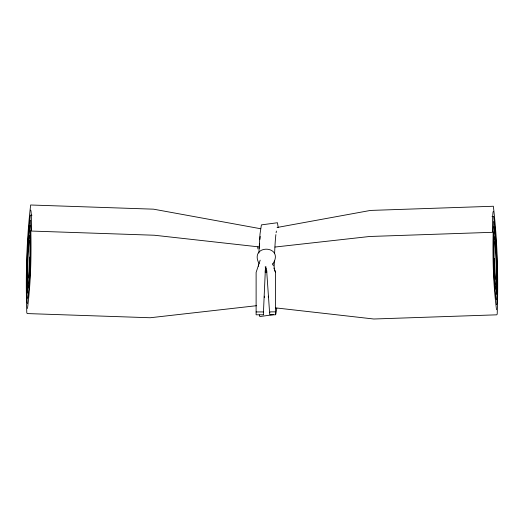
<?xml version="1.0" encoding="UTF-8"?>
<svg xmlns="http://www.w3.org/2000/svg" width="524" height="524" viewBox="0 0 524 524"><rect width="100%" height="100%" fill="white"/><g stroke="black" fill="none" stroke-linecap="round" stroke-linejoin="round"><path stroke-width="0.79" d="M258.456 266.271L258.483 264.659M265.668 269.343L265.714 267.816M265.334 270.22L263.336 314.793M264.312 297.409L264.358 296.184M265.249 272.421L265.471 266.932M258.869 253.013L260.022 234.038L261.404 224.881L277.458 222.733L278.159 227.357M276.816 308.204L275.775 314.341M29.613 257.055L29.128 271.373L28.414 277.969M30.025 225.34C27.425 247.669 26.868 270.351 27.615 292.818L27.942 293.23M29.711 235.512C27.89 251.153 27.503 267.03 28.027 282.77L28.257 283.052M28.099 288.141C30.281 272.5 30.156 256.583 29.737 240.824L29.56 240.601M27.785 298.313C30.726 275.978 30.824 253.269 30.15 230.776L29.868 230.429M27.477 308.485C31.178 279.462 31.512 249.955 30.562 220.722L30.182 220.257M260.173 260.179L256.118 272.421L256.118 314.793L263.389 314.793M272.788 264.201C285.148 244.839 248.677 243.745 259.059 263.664M493.51 211.336L493.032 211.932L492.684 215.836L492.495 232.309L369.616 236.488L274.936 247.053M493.818 221.508L493.438 221.98C492.488 251.206 492.822 280.713 496.523 309.743M494.132 231.68L493.85 232.027C493.176 254.526 493.274 277.235 496.215 299.571M494.44 241.852L494.263 242.081C493.844 257.841 493.719 273.751 495.901 289.399M495.743 284.309L495.973 284.021C496.497 268.288 496.11 252.404 494.289 236.769M496.058 294.481L496.385 294.075C497.132 271.602 496.575 248.926 493.975 226.597M496.366 304.654L496.798 304.123C497.767 274.923 497.04 245.448 493.66 216.425L492.036 216.478M270.024 312.422L270.273 311.859L275.506 311.859M277.065 227.488L370.475 210.425L493.353 206.253C497.512 241.964 498.403 278.237 497.204 314.171L496.68 314.826L373.802 319.005L275.48 307.863M273.345 314.682L260.376 316.489L259.714 316.489L259.426 314.931M256.649 305.689L150.198 317.747L27.32 313.575L26.796 312.92C25.597 276.98 26.488 240.713 30.647 204.995L153.525 209.174L260.625 228.733M256.118 311.937L263.192 311.937L263.343 312.501M266.631 270.22L269.696 314.118L269.945 314.793L275.506 314.793L275.506 272.421L274.078 268.019M31.964 215.226L30.34 215.168C26.96 244.191 26.233 273.666 27.202 302.865L27.634 303.403M265.118 266.965L266.343 267.089M258.771 246.883L154.383 235.237L31.506 231.058L31.316 214.578L30.968 210.674L30.49 210.085M274.792 270.358L275.506 272.421M272.644 263.677L273.358 265.838M495.586 279.227L494.872 272.624L494.387 258.306M257.762 246.928L257.946 248.952M266.487 268.295L266.768 272.421M268.288 296.184L268.373 297.403M259.38 248.193A38.416 2.122 -88.9 0 1 259.635 243.568M259.917 239.357A38.416 2.122 -88.9 0 1 260.159 236.409M274.15 268.936A38.946 2.148 -88.9 0 1 274.334 260.998M274.589 253.708A38.416 2.122 -88.9 0 1 275.879 234.608M276.128 232.722A38.416 2.122 -88.9 0 1 276.423 231.084"/></g></svg>
